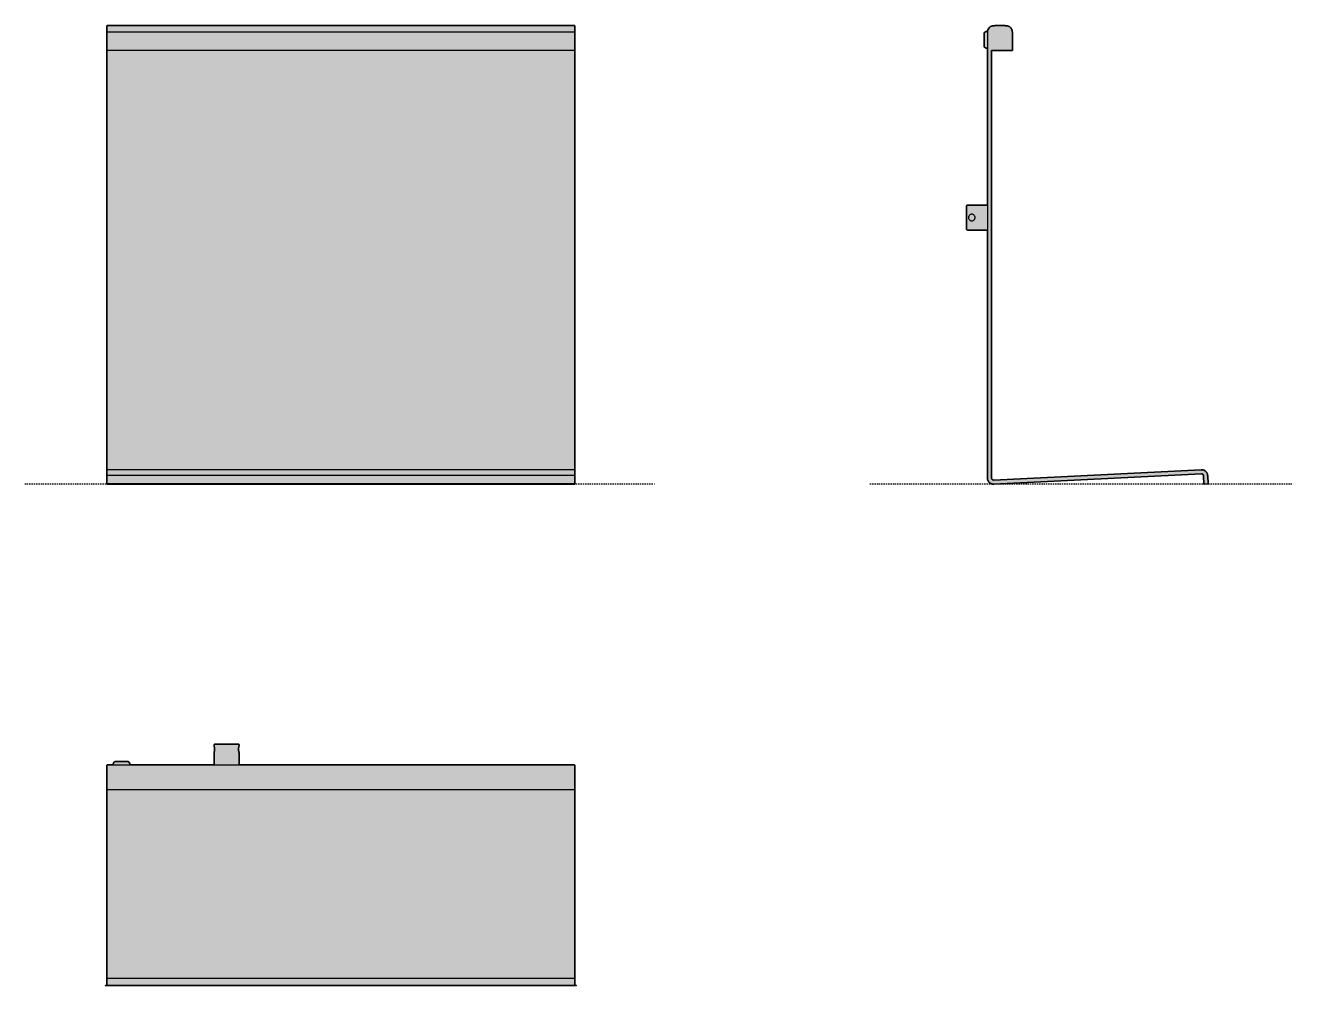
# Model space of a CAD drawing. Header units: millimetres. Extents: x 0 to 610, y -241 to 220.
import ezdxf

# ---------------------------------------------------------------- set-up
doc = ezdxf.new("R2010")
doc.units = ezdxf.units.MM
doc.linetypes.add('Dots', pattern=[1, 0, -1])
doc.layers.add('Blocks', color=7, linetype='Continuous')
doc.layers.add('Blocks$Fill', color=7, linetype='Continuous', true_color=0xffffff)
for name, color, linetype, lineweight, true_color in [('Blocks$Inner', 7, 'Continuous', 25, 0x007f00), ('Blocks$Outline', 7, 'Continuous', 35, 0xff3f3f), ('Groud', 7, 'Dots', 25, 0x243775)]:
    doc.layers.add(name, color=color, linetype=linetype, lineweight=lineweight, true_color=true_color)

# ---------------------------------------------------------------- blocks, each defined once
blk = doc.blocks.new('LBM Table Lamp Side')
at = {"layer": 'Blocks$Fill'}
blk.add_hatch(color=256, dxfattribs=at).paths.add_polyline_path([(46.23, 122.56), (46.23, 133.56), (46.23, 133.57), (46.23, 133.59), (46.23, 133.6), (46.23, 133.61), (46.23, 133.62), (46.23, 133.63), (46.23, 133.64), (46.24, 133.65), (46.24, 133.67), (46.24, 133.68), (46.24, 133.69), (46.25, 133.7), (46.25, 133.71), (46.25, 133.72), (46.26, 133.74), (46.26, 133.75), (46.27, 133.76), (46.27, 133.77), (46.28, 133.78), (46.28, 133.79), (46.29, 133.8), (46.29, 133.82), (46.3, 133.83), (46.31, 133.84), (46.32, 133.85), (46.32, 133.86), (46.33, 133.87), (46.34, 133.88), (46.35, 133.89), (46.36, 133.9), (46.36, 133.91), (46.37, 133.92), (46.38, 133.93), (46.39, 133.93), (46.4, 133.94), (46.41, 133.95), (46.42, 133.96), (46.43, 133.97), (46.44, 133.97), (46.45, 133.98), (46.46, 133.99), (46.47, 134), (46.49, 134), (46.5, 134.01), (46.51, 134.01), (46.52, 134.02), (46.53, 134.02), (46.54, 134.03), (46.55, 134.03), (46.57, 134.04), (46.58, 134.04), (46.59, 134.04), (46.6, 134.05), (46.61, 134.05), (46.62, 134.05), (46.64, 134.06), (46.65, 134.06), (46.66, 134.06), (46.67, 134.06), (46.68, 134.06), (46.69, 134.06), (46.7, 134.06), (46.72, 134.06), (46.73, 134.06), (55.93, 134.06), (55.93, 134.06), (55.94, 134.06), (55.95, 134.06), (55.95, 134.06), (55.96, 134.06), (55.97, 134.06), (55.97, 134.06), (55.98, 134.06), (55.99, 134.06), (55.99, 134.06), (56, 134.05), (56.01, 134.05), (56.01, 134.05), (56.02, 134.05), (56.03, 134.05), (56.03, 134.04), (56.04, 134.04), (56.05, 134.04), (56.05, 134.04), (56.06, 134.03), (56.07, 134.03), (56.07, 134.03), (56.08, 134.02), (56.09, 134.02), (56.09, 134.01), (56.1, 134.01), (56.1, 134.01), (56.11, 134), (56.12, 134), (56.12, 133.99), (56.13, 133.99), (56.13, 133.98), (56.14, 133.98), (56.14, 133.97), (56.15, 133.96), (56.15, 133.96), (56.16, 133.95), (56.16, 133.95), (56.17, 133.94), (56.17, 133.94), (56.18, 133.93), (56.18, 133.92), (56.18, 133.92), (56.19, 133.91), (56.19, 133.9), (56.2, 133.9), (56.2, 133.89), (56.2, 133.88), (56.2, 133.88), (56.21, 133.87), (56.21, 133.86), (56.21, 133.86), (56.21, 133.85), (56.22, 133.84), (56.22, 133.84), (56.22, 133.83), (56.22, 133.82), (56.22, 133.82), (56.22, 133.81), (56.22, 133.8), (56.23, 133.8), (56.23, 133.79), (56.23, 133.78), (56.23, 133.78), (56.23, 209.68), (56.23, 209.68), (56.23, 209.67), (56.22, 209.67), (56.22, 209.67), (56.22, 209.66), (56.22, 209.66), (56.22, 209.65), (56.22, 209.65), (56.22, 209.64), (56.22, 209.64), (56.22, 209.64), (56.21, 209.63), (56.21, 209.63), (56.21, 209.62), (56.21, 209.62), (56.21, 209.61), (56.2, 209.61), (56.2, 209.61), (56.2, 209.6), (56.2, 209.6), (56.2, 209.59), (56.19, 209.59), (56.19, 209.58), (56.19, 209.58), (56.18, 209.58), (56.18, 209.57), (56.18, 209.57), (56.17, 209.57), (56.17, 209.56), (56.17, 209.56), (56.16, 209.56), (56.16, 209.55), (56.16, 209.55), (56.15, 209.55), (56.15, 209.54), (56.15, 209.54), (56.14, 209.54), (56.14, 209.53), (56.13, 209.53), (56.13, 209.53), (56.13, 209.53), (56.12, 209.52), (56.12, 209.52), (56.11, 209.52), (56.11, 209.52), (56.1, 209.52), (56.1, 209.51), (56.1, 209.51), (56.09, 209.51), (56.09, 209.51), (56.08, 209.51), (56.08, 209.51), (56.07, 209.51), (56.07, 209.51), (56.07, 209.5), (56.06, 209.5), (56.06, 209.5), (56.05, 209.5), (56.05, 209.5), (56.04, 209.5), (56.04, 209.5), (56.04, 209.5), (56.03, 209.5), (56.03, 209.5), (55.88, 209.5), (55.85, 209.5), (55.82, 209.5), (55.79, 209.5), (55.76, 209.51), (55.74, 209.51), (55.71, 209.51), (55.68, 209.52), (55.65, 209.52), (55.62, 209.53), (55.59, 209.53), (55.56, 209.54), (55.53, 209.55), (55.5, 209.56), (55.47, 209.57), (55.45, 209.58), (55.42, 209.59), (55.39, 209.6), (55.36, 209.61), (55.33, 209.63), (55.3, 209.64), (55.27, 209.66), (55.25, 209.67), (55.22, 209.69), (55.19, 209.7), (55.17, 209.72), (55.14, 209.74), (55.11, 209.76), (55.09, 209.78), (55.06, 209.8), (55.04, 209.82), (55.02, 209.84), (54.99, 209.87), (54.97, 209.89), (54.95, 209.91), (54.93, 209.94), (54.91, 209.96), (54.89, 209.99), (54.87, 210.01), (54.85, 210.04), (54.83, 210.07), (54.81, 210.09), (54.8, 210.12), (54.78, 210.15), (54.77, 210.18), (54.75, 210.2), (54.74, 210.23), (54.73, 210.26), (54.71, 210.29), (54.7, 210.32), (54.69, 210.35), (54.68, 210.38), (54.68, 210.41), (54.67, 210.44), (54.66, 210.47), (54.65, 210.49), (54.65, 210.52), (54.64, 210.55), (54.64, 210.58), (54.63, 210.61), (54.63, 210.64), (54.63, 210.67), (54.63, 210.7), (54.63, 210.72), (54.63, 210.75), (54.63, 214.86), (54.63, 216.25), (54.63, 216.28), (54.63, 216.31), (54.63, 216.33), (54.63, 216.36), (54.63, 216.39), (54.64, 216.42), (54.64, 216.45), (54.65, 216.48), (54.65, 216.51), (54.66, 216.54), (54.67, 216.57), (54.68, 216.59), (54.68, 216.62), (54.69, 216.65), (54.7, 216.68), (54.71, 216.71), (54.73, 216.74), (54.74, 216.77), (54.75, 216.8), (54.77, 216.82), (54.78, 216.85), (54.8, 216.88), (54.81, 216.91), (54.83, 216.93), (54.85, 216.96), (54.87, 216.99), (54.89, 217.01), (54.91, 217.04), (54.93, 217.06), (54.95, 217.09), (54.97, 217.11), (54.99, 217.13), (55.02, 217.16), (55.04, 217.18), (55.06, 217.2), (55.09, 217.22), (55.11, 217.24), (55.14, 217.26), (55.17, 217.28), (55.19, 217.3), (55.22, 217.31), (55.25, 217.33), (55.27, 217.35), (55.3, 217.36), (55.33, 217.38), (55.36, 217.39), (55.39, 217.4), (55.42, 217.41), (55.45, 217.42), (55.47, 217.43), (55.5, 217.44), (55.53, 217.45), (55.56, 217.46), (55.59, 217.47), (55.62, 217.47), (55.65, 217.48), (55.68, 217.49), (55.71, 217.49), (55.74, 217.49), (55.76, 217.5), (55.79, 217.5), (55.82, 217.5), (55.85, 217.5), (55.88, 217.5), (56.03, 217.5), (56.03, 217.5), (56.04, 217.5), (56.04, 217.5), (56.04, 217.5), (56.05, 217.5), (56.05, 217.5), (56.06, 217.5), (56.06, 217.5), (56.07, 217.5), (56.07, 217.5), (56.08, 217.49), (56.08, 217.49), (56.08, 217.49), (56.09, 217.49), (56.09, 217.49), (56.1, 217.49), (56.1, 217.49), (56.11, 217.48), (56.11, 217.48), (56.12, 217.48), (56.12, 217.48), (56.12, 217.48), (56.13, 217.47), (56.13, 217.47), (56.14, 217.47), (56.14, 217.46), (56.15, 217.46), (56.15, 217.46), (56.15, 217.46), (56.16, 217.45), (56.16, 217.45), (56.16, 217.45), (56.17, 217.44), (56.17, 217.44), (56.18, 217.44), (56.18, 217.43), (56.18, 217.43), (56.18, 217.42), (56.19, 217.42), (56.19, 217.42), (56.19, 217.41), (56.2, 217.41), (56.2, 217.4), (56.2, 217.4), (56.2, 217.39), (56.21, 217.39), (56.21, 217.39), (56.21, 217.38), (56.21, 217.38), (56.21, 217.37), (56.22, 217.37), (56.22, 217.36), (56.22, 217.36), (56.22, 217.35), (56.22, 217.35), (56.22, 217.35), (56.22, 217.34), (56.22, 217.34), (56.22, 217.33), (56.23, 217.33), (56.23, 217.32), (56.23, 217.32), (56.23, 217.31), (56.23, 217.31), (56.23, 217.37), (56.23, 217.44), (56.24, 217.5), (56.24, 217.56), (56.25, 217.63), (56.26, 217.69), (56.27, 217.76), (56.28, 217.82), (56.29, 217.89), (56.31, 217.96), (56.32, 218.02), (56.34, 218.09), (56.36, 218.15), (56.38, 218.22), (56.4, 218.28), (56.43, 218.35), (56.45, 218.41), (56.48, 218.48), (56.51, 218.54), (56.54, 218.6), (56.57, 218.67), (56.61, 218.73), (56.64, 218.79), (56.68, 218.85), (56.72, 218.91), (56.76, 218.97), (56.8, 219.03), (56.84, 219.09), (56.89, 219.14), (56.93, 219.2), (56.98, 219.25), (57.03, 219.31), (57.08, 219.36), (57.13, 219.41), (57.18, 219.46), (57.23, 219.51), (57.29, 219.56), (57.34, 219.6), (57.4, 219.65), (57.46, 219.69), (57.52, 219.73), (57.57, 219.77), (57.63, 219.81), (57.69, 219.84), (57.75, 219.88), (57.82, 219.91), (57.88, 219.94), (57.94, 219.98), (58, 220), (58.07, 220.03), (58.13, 220.06), (58.19, 220.08), (58.26, 220.1), (58.32, 220.13), (58.39, 220.14), (58.45, 220.16), (58.51, 220.18), (58.58, 220.19), (58.64, 220.21), (58.7, 220.22), (58.77, 220.23), (58.83, 220.24), (58.89, 220.25), (58.96, 220.25), (59.77, 220.32), (60.59, 220.36), (61.41, 220.39), (62.23, 220.4), (63.05, 220.39), (63.86, 220.36), (64.68, 220.32), (65.5, 220.25), (65.56, 220.25), (65.62, 220.24), (65.69, 220.23), (65.75, 220.22), (65.82, 220.21), (65.88, 220.19), (65.95, 220.18), (66.01, 220.16), (66.08, 220.14), (66.14, 220.12), (66.2, 220.1), (66.27, 220.08), (66.33, 220.05), (66.4, 220.03), (66.46, 220), (66.52, 219.97), (66.59, 219.94), (66.65, 219.91), (66.71, 219.87), (66.77, 219.84), (66.83, 219.8), (66.89, 219.76), (66.95, 219.72), (67.01, 219.68), (67.07, 219.63), (67.13, 219.59), (67.18, 219.54), (67.24, 219.49), (67.29, 219.44), (67.34, 219.39), (67.39, 219.34), (67.44, 219.29), (67.49, 219.23), (67.54, 219.18), (67.58, 219.12), (67.63, 219.06), (67.67, 219.01), (67.71, 218.95), (67.75, 218.89), (67.79, 218.83), (67.83, 218.76), (67.86, 218.7), (67.89, 218.64), (67.93, 218.57), (67.96, 218.51), (67.99, 218.44), (68.01, 218.38), (68.04, 218.31), (68.06, 218.25), (68.08, 218.18), (68.1, 218.12), (68.12, 218.05), (68.14, 217.98), (68.16, 217.92), (68.17, 217.85), (68.18, 217.78), (68.19, 217.72), (68.2, 217.65), (68.21, 217.59), (68.22, 217.52), (68.22, 217.46), (68.22, 217.39), (68.23, 217.33), (68.23, 217.27), (68.23, 208.4), (67.93, 208.4), (58.23, 208.4), (58.23, 2.9), (58.23, 2.87), (58.23, 2.85), (58.23, 2.82), (58.23, 2.8), (58.23, 2.77), (58.24, 2.75), (58.24, 2.72), (58.25, 2.7), (58.25, 2.67), (58.26, 2.65), (58.26, 2.62), (58.27, 2.6), (58.28, 2.57), (58.29, 2.55), (58.3, 2.53), (58.31, 2.5), (58.32, 2.48), (58.33, 2.46), (58.34, 2.43), (58.35, 2.41), (58.37, 2.39), (58.38, 2.37), (58.39, 2.35), (58.41, 2.32), (58.42, 2.3), (58.44, 2.28), (58.45, 2.26), (58.47, 2.24), (58.49, 2.23), (58.5, 2.21), (58.52, 2.19), (58.54, 2.17), (58.56, 2.16), (58.57, 2.14), (58.59, 2.12), (58.61, 2.11), (58.63, 2.09), (58.65, 2.08), (58.67, 2.06), (58.7, 2.05), (58.72, 2.04), (58.74, 2.02), (58.76, 2.01), (58.78, 2), (58.81, 1.99), (58.83, 1.98), (58.85, 1.97), (58.88, 1.96), (58.9, 1.95), (58.93, 1.94), (58.95, 1.94), (58.98, 1.93), (59, 1.92), (59.03, 1.92), (59.05, 1.91), (59.08, 1.91), (59.1, 1.91), (59.13, 1.9), (59.15, 1.9), (59.18, 1.9), (59.2, 1.9), (59.23, 1.9), (59.25, 1.9), (59.28, 1.9), (159.03, 6.85), (159.1, 6.85), (159.16, 6.85), (159.23, 6.85), (159.3, 6.85), (159.37, 6.85), (159.44, 6.84), (159.51, 6.83), (159.58, 6.83), (159.65, 6.82), (159.72, 6.8), (159.79, 6.79), (159.86, 6.77), (159.93, 6.76), (160, 6.74), (160.07, 6.72), (160.14, 6.69), (160.21, 6.67), (160.28, 6.64), (160.35, 6.61), (160.42, 6.58), (160.49, 6.55), (160.56, 6.52), (160.63, 6.48), (160.69, 6.44), (160.76, 6.4), (160.82, 6.36), (160.89, 6.32), (160.95, 6.27), (161.01, 6.23), (161.07, 6.18), (161.13, 6.13), (161.19, 6.08), (161.25, 6.02), (161.3, 5.97), (161.36, 5.91), (161.41, 5.86), (161.46, 5.8), (161.51, 5.74), (161.56, 5.68), (161.6, 5.62), (161.65, 5.55), (161.69, 5.49), (161.73, 5.43), (161.77, 5.36), (161.81, 5.29), (161.84, 5.23), (161.88, 5.16), (161.91, 5.09), (161.94, 5.03), (161.97, 4.96), (161.99, 4.89), (162.02, 4.82), (162.04, 4.75), (162.06, 4.68), (162.08, 4.61), (162.1, 4.54), (162.11, 4.48), (162.13, 4.41), (162.14, 4.34), (162.15, 4.27), (162.16, 4.2), (162.16, 4.13), (162.17, 4.07), (162.17, 4), (162.37, 0), (162.07, -0.01), (160.68, -0.08), (160.38, -0.1), (160.18, 3.9), (160.18, 3.92), (160.17, 3.95), (160.17, 3.97), (160.17, 3.99), (160.17, 4.01), (160.16, 4.04), (160.16, 4.06), (160.15, 4.08), (160.15, 4.11), (160.14, 4.13), (160.13, 4.15), (160.12, 4.18), (160.12, 4.2), (160.11, 4.22), (160.1, 4.24), (160.09, 4.27), (160.08, 4.29), (160.07, 4.31), (160.06, 4.33), (160.04, 4.36), (160.03, 4.38), (160.02, 4.4), (160, 4.42), (159.99, 4.44), (159.97, 4.46), (159.96, 4.48), (159.94, 4.5), (159.92, 4.52), (159.9, 4.54), (159.89, 4.56), (159.87, 4.58), (159.85, 4.59), (159.83, 4.61), (159.81, 4.63), (159.79, 4.64), (159.77, 4.66), (159.75, 4.67), (159.73, 4.69), (159.71, 4.7), (159.68, 4.72), (159.66, 4.73), (159.64, 4.74), (159.62, 4.75), (159.59, 4.76), (159.57, 4.77), (159.55, 4.78), (159.52, 4.79), (159.5, 4.8), (159.48, 4.81), (159.45, 4.81), (159.43, 4.82), (159.41, 4.83), (159.38, 4.83), (159.36, 4.84), (159.33, 4.84), (159.31, 4.84), (159.29, 4.85), (159.26, 4.85), (159.24, 4.85), (159.22, 4.85), (159.2, 4.85), (159.17, 4.85), (159.15, 4.85), (159.13, 4.85), (59.38, -0.1), (59.3, -0.1), (59.23, -0.1), (59.15, -0.1), (59.08, -0.1), (59, -0.09), (58.93, -0.09), (58.85, -0.08), (58.78, -0.07), (58.7, -0.06), (58.63, -0.04), (58.55, -0.03), (58.48, -0.01), (58.4, 0.01), (58.33, 0.03), (58.26, 0.06), (58.18, 0.08), (58.11, 0.11), (58.04, 0.14), (57.97, 0.17), (57.9, 0.21), (57.83, 0.24), (57.76, 0.28), (57.7, 0.32), (57.63, 0.36), (57.57, 0.4), (57.51, 0.44), (57.44, 0.48), (57.38, 0.53), (57.33, 0.58), (57.27, 0.62), (57.21, 0.67), (57.16, 0.72), (57.11, 0.78), (57.05, 0.83), (57, 0.88), (56.95, 0.94), (56.9, 1), (56.86, 1.06), (56.81, 1.12), (56.77, 1.18), (56.72, 1.24), (56.68, 1.31), (56.64, 1.37), (56.61, 1.44), (56.57, 1.51), (56.53, 1.57), (56.5, 1.64), (56.47, 1.71), (56.44, 1.79), (56.41, 1.86), (56.39, 1.93), (56.36, 2), (56.34, 2.08), (56.32, 2.15), (56.3, 2.23), (56.29, 2.3), (56.27, 2.37), (56.26, 2.45), (56.25, 2.52), (56.24, 2.6), (56.24, 2.67), (56.23, 2.75), (56.23, 2.82), (56.23, 2.9), (56.23, 122.35), (56.23, 122.34), (56.23, 122.34), (56.23, 122.33), (56.22, 122.32), (56.22, 122.32), (56.22, 122.31), (56.22, 122.3), (56.22, 122.3), (56.22, 122.29), (56.22, 122.28), (56.21, 122.28), (56.21, 122.27), (56.21, 122.26), (56.21, 122.26), (56.2, 122.25), (56.2, 122.24), (56.2, 122.24), (56.2, 122.23), (56.19, 122.22), (56.19, 122.22), (56.18, 122.21), (56.18, 122.2), (56.18, 122.2), (56.17, 122.19), (56.17, 122.19), (56.16, 122.18), (56.16, 122.17), (56.15, 122.17), (56.15, 122.16), (56.14, 122.16), (56.14, 122.15), (56.13, 122.15), (56.13, 122.14), (56.12, 122.14), (56.12, 122.13), (56.11, 122.13), (56.1, 122.12), (56.1, 122.12), (56.09, 122.11), (56.09, 122.11), (56.08, 122.11), (56.07, 122.1), (56.07, 122.1), (56.06, 122.09), (56.05, 122.09), (56.05, 122.09), (56.04, 122.09), (56.03, 122.08), (56.03, 122.08), (56.02, 122.08), (56.01, 122.08), (56.01, 122.07), (56, 122.07), (55.99, 122.07), (55.99, 122.07), (55.98, 122.07), (55.97, 122.07), (55.97, 122.07), (55.96, 122.07), (55.95, 122.06), (55.95, 122.06), (55.94, 122.06), (55.93, 122.06), (55.93, 122.06), (46.73, 122.06), (46.72, 122.06), (46.7, 122.06), (46.69, 122.06), (46.68, 122.07), (46.67, 122.07), (46.66, 122.07), (46.65, 122.07), (46.64, 122.07), (46.62, 122.07), (46.61, 122.08), (46.6, 122.08), (46.59, 122.08), (46.58, 122.09), (46.57, 122.09), (46.55, 122.09), (46.54, 122.1), (46.53, 122.1), (46.52, 122.11), (46.51, 122.11), (46.5, 122.12), (46.49, 122.13), (46.47, 122.13), (46.46, 122.14), (46.45, 122.14), (46.44, 122.15), (46.43, 122.16), (46.42, 122.17), (46.41, 122.18), (46.4, 122.18), (46.39, 122.19), (46.38, 122.2), (46.37, 122.21), (46.36, 122.22), (46.36, 122.23), (46.35, 122.24), (46.34, 122.25), (46.33, 122.26), (46.32, 122.27), (46.32, 122.28), (46.31, 122.29), (46.3, 122.3), (46.29, 122.31), (46.29, 122.32), (46.28, 122.33), (46.28, 122.35), (46.27, 122.36), (46.27, 122.37), (46.26, 122.38), (46.26, 122.39), (46.25, 122.4), (46.25, 122.41), (46.25, 122.43), (46.24, 122.44), (46.24, 122.45), (46.24, 122.46), (46.24, 122.47), (46.23, 122.48), (46.23, 122.5), (46.23, 122.51), (46.23, 122.52), (46.23, 122.53), (46.23, 122.54), (46.23, 122.55)], flags=0)
at = {"layer": 'Blocks$Inner'}
for p, q in [((55.88, 217.5), (56.03, 217.5)), ((56.03, 209.5), (55.88, 209.5)), ((46.23, 122.56), (46.23, 133.56)), ((46.73, 134.06), (55.93, 134.06)), ((55.93, 122.06), (46.73, 122.06)), ((159.03, 6.85), (59.28, 1.9)), ((59.38, -0.1), (159.13, 4.85))]:
    blk.add_line(p, q, dxfattribs=at)
for points in [[(54.63, 210.75), (54.63, 214.86), (54.63, 216.25)], [(56.23, 217.3), (56.23, 217.27), (56.23, 2.9)], [(58.23, 2.9), (58.23, 208.4), (67.93, 208.4), (68.23, 208.4), (68.23, 217.27)], [(160.18, 3.9), (160.38, -0.1), (160.68, -0.08), (162.07, -0.01), (162.37, 0), (162.17, 4)]]:
    blk.add_lwpolyline(points, dxfattribs=at)
for centre, radius, start, end in [((59.23, 217.27), 3, 95.17658, 180), ((62.23, 184.15), 36.25, 84.82342, 95.17658), ((65.23, 217.27), 3, 0, 84.82342), ((159.18, 3.85), 3, 2.84108, 92.84108), ((59.23, 2.9), 3, 180, 272.84108)]:
    blk.add_arc(centre, radius, start, end, dxfattribs=at)
at = {"layer": 'Blocks$Inner', "extrusion": (0, 0, -1)}
for centre, radius, start, end in [((-55.88, 216.25), 1.25, 0, 90), ((-56.03, 217.3), 0.2, 90, 180), ((-55.88, 210.75), 1.25, 270, 360), ((-56.03, 209.7), 0.2, 180, 270), ((-46.73, 133.56), 0.5, 0, 90), ((-55.93, 133.76), 0.3, 90, 180), ((-46.73, 122.56), 0.5, 270, 360), ((-55.93, 122.36), 0.3, 180, 270), ((-59.23, 2.9), 1, 267.15892, 360), ((-159.18, 3.85), 1, 87.15892, 177.15892)]:
    blk.add_arc(centre, radius, start, end, dxfattribs=at)
at = {"layer": 'Blocks$Inner'}
for points, knots in [([(48.73, 129.66), (48.62, 129.66), (48.41, 129.65), (48.01, 129.52), (47.57, 129.23), (47.27, 128.78), (47.15, 128.38), (47.12, 128.06), (47.15, 127.75), (47.27, 127.35), (47.57, 126.9), (48.01, 126.61), (48.41, 126.48), (48.62, 126.47), (48.73, 126.46)], [1, 1, 1, 1, 1.062462, 1.125196, 1.249882, 1.374592, 1.437352, 1.499927, 1.562465, 1.625207, 1.749848, 1.874434, 1.937351, 2, 2, 2, 2]), ([(48.73, 126.46), (48.83, 126.47), (49.04, 126.48), (49.44, 126.61), (49.89, 126.9), (50.18, 127.35), (50.31, 127.75), (50.34, 128.06), (50.31, 128.38), (50.18, 128.78), (49.89, 129.23), (49.44, 129.52), (49.04, 129.65), (48.83, 129.66), (48.73, 129.66)], [0, 0, 0, 0, 0.062559, 0.125394, 0.250094, 0.374697, 0.437245, 0.49986, 0.56243, 0.625204, 0.750093, 0.874807, 0.937535, 1, 1, 1, 1])]:
    blk.add_open_spline(points, degree=3, knots=knots, dxfattribs=at)
at = {"layer": 'Blocks$Outline'}
for points in [[(54.63, 214.86), (54.63, 216.25)], [(54.63, 210.75), (54.63, 214.86)], [(55.88, 217.5), (56.03, 217.5)], [(68.23, 217.27), (68.23, 208.4)], [(56.03, 209.5), (55.88, 209.5)], [(56.23, 133.78), (56.23, 209.68)], [(67.93, 208.4), (58.23, 208.4)], [(58.23, 208.4), (58.23, 2.9)], [(68.23, 208.4), (67.93, 208.4)], [(46.23, 122.56), (46.23, 133.56)], [(46.73, 134.06), (55.93, 134.06)], [(55.93, 122.06), (46.73, 122.06)], [(56.23, 2.9), (56.23, 122.35)], [(59.28, 1.9), (159.03, 6.85)], [(159.13, 4.85), (59.38, -0.1)], [(160.38, -0.1), (160.18, 3.9)], [(162.37, 0), (162.07, -0.01)], [(162.17, 4), (162.37, 0)], [(160.68, -0.08), (160.38, -0.1)], [(162.07, -0.01), (160.68, -0.08)]]:
    blk.add_lwpolyline(points, dxfattribs=at)
for points, weights in [([(56.23, 217.31), (56.27, 220.01), (58.96, 220.25)], [0.99432101031, 0.741188527974, 1]), ([(58.96, 220.25), (62.23, 220.55), (65.5, 220.25)], [1, 0.995921356141, 1]), ([(65.5, 220.25), (68.23, 220.01), (68.23, 217.27)], [1, 0.738317534639, 1]), ([(54.63, 216.25), (54.63, 217.5), (55.88, 217.5)], [1, 0.707106781187, 1]), ([(56.03, 217.5), (56.22, 217.5), (56.23, 217.31)], [1, 0.716259694275, 0.982266230892]), ([(55.88, 209.5), (54.63, 209.5), (54.63, 210.75)], [1, 0.707106781187, 1]), ([(56.23, 209.68), (56.21, 209.5), (56.03, 209.5)], [0.965676575922, 0.725412607362, 1]), ([(46.23, 133.56), (46.23, 134.06), (46.73, 134.06)], [1, 0.707106781187, 1]), ([(55.93, 134.06), (56.21, 134.06), (56.23, 133.78)], [1, 0.716259694279, 0.982266230883]), ([(46.73, 122.06), (46.23, 122.06), (46.23, 122.56)], [1, 0.707106781187, 1]), ([(56.23, 122.35), (56.21, 122.06), (55.93, 122.06)], [0.982266230892, 0.716259694275, 1]), ([(159.03, 6.85), (162.03, 7), (162.17, 4)], [1, 0.707106781187, 1]), ([(160.18, 3.9), (160.13, 4.9), (159.13, 4.85)], [1, 0.707106781187, 1])]:
    blk.add_rational_spline(points, weights, degree=2, dxfattribs=at)
for points, knots in [([(59.38, -0.1), (58.09, -0.16), (57.16, 0.72), (56.23, 1.61), (56.23, 2.9)], [0, 0, 0, 2.430574, 2.430574, 4.861148, 4.861148, 4.861148]), ([(58.23, 2.9), (58.23, 2.47), (58.54, 2.17), (58.85, 1.88), (59.28, 1.9)], [-1.620383, -1.620383, -1.620383, -0.810191, -0.810191, 0, 0, 0])]:
    blk.add_rational_spline(points, [1, 0.919064713077, 1, 0.919064713077, 1], degree=2, knots=knots, dxfattribs=at)
blk = doc.blocks.new('LBM Table Lamp Top')
at = {"layer": 'Blocks$Fill'}
blk.add_hatch(color=256, dxfattribs=at).paths.add_polyline_path([(63.21, 111.9), (63.21, 112.3), (63.21, 112.31), (63.21, 112.32), (63.21, 112.34), (63.21, 112.35), (63.21, 112.36), (63.2, 112.37), (63.2, 112.38), (63.2, 112.39), (63.2, 112.41), (63.2, 112.42), (63.19, 112.43), (63.19, 112.44), (63.19, 112.45), (63.18, 112.46), (63.18, 112.48), (63.17, 112.49), (63.17, 112.5), (63.16, 112.51), (63.16, 112.52), (63.15, 112.53), (63.15, 112.54), (63.14, 112.55), (63.13, 112.57), (63.13, 112.58), (63.12, 112.59), (63.11, 112.6), (63.1, 112.61), (63.1, 112.62), (63.09, 112.63), (63.08, 112.64), (63.07, 112.65), (63.06, 112.66), (63.05, 112.67), (63.04, 112.67), (63.03, 112.68), (63.02, 112.69), (63.01, 112.7), (63, 112.71), (62.99, 112.71), (62.98, 112.72), (62.97, 112.73), (62.96, 112.73), (62.95, 112.74), (62.94, 112.75), (62.93, 112.75), (62.92, 112.76), (62.9, 112.76), (62.89, 112.77), (62.88, 112.77), (62.87, 112.78), (62.86, 112.78), (62.85, 112.78), (62.83, 112.79), (62.82, 112.79), (62.81, 112.79), (62.8, 112.79), (62.79, 112.8), (62.78, 112.8), (62.77, 112.8), (62.75, 112.8), (62.74, 112.8), (62.73, 112.8), (62.72, 112.8), (62.71, 112.8), (57.21, 112.8), (51.71, 112.8), (51.7, 112.8), (51.69, 112.8), (51.68, 112.8), (51.66, 112.8), (51.65, 112.8), (51.64, 112.8), (51.63, 112.8), (51.62, 112.79), (51.61, 112.79), (51.59, 112.79), (51.58, 112.79), (51.57, 112.78), (51.56, 112.78), (51.55, 112.78), (51.54, 112.77), (51.52, 112.77), (51.51, 112.76), (51.5, 112.76), (51.49, 112.75), (51.48, 112.75), (51.47, 112.74), (51.46, 112.73), (51.45, 112.73), (51.44, 112.72), (51.42, 112.71), (51.41, 112.71), (51.4, 112.7), (51.39, 112.69), (51.38, 112.68), (51.37, 112.67), (51.36, 112.67), (51.36, 112.66), (51.35, 112.65), (51.34, 112.64), (51.33, 112.63), (51.32, 112.62), (51.31, 112.61), (51.3, 112.6), (51.3, 112.59), (51.29, 112.58), (51.28, 112.57), (51.28, 112.55), (51.27, 112.54), (51.26, 112.53), (51.26, 112.52), (51.25, 112.51), (51.25, 112.5), (51.24, 112.49), (51.24, 112.48), (51.24, 112.46), (51.23, 112.45), (51.23, 112.44), (51.22, 112.43), (51.22, 112.42), (51.22, 112.41), (51.22, 112.39), (51.22, 112.38), (51.21, 112.37), (51.21, 112.36), (51.21, 112.35), (51.21, 112.34), (51.21, 112.32), (51.21, 112.31), (51.21, 112.3), (51.21, 111.9), (51.21, 111.9), (51.21, 111.9), (51.21, 111.9), (51.22, 111.87), (51.24, 111.78), (51.28, 111.63), (51.32, 111.43), (51.34, 111.32), (51.36, 111.19), (51.38, 111.06), (51.39, 110.92), (51.41, 110.77), (51.42, 110.62), (51.43, 110.3), (51.42, 109.99), (51.41, 109.84), (51.39, 109.69), (51.38, 109.55), (51.36, 109.41), (51.34, 109.29), (51.32, 109.17), (51.28, 108.97), (51.22, 108.73), (51.21, 108.7), (51.21, 103.1), (51.21, 103.1), (51.21, 103.09), (51.21, 103.08), (51.21, 103.08), (51.21, 103.07), (51.21, 103.06), (51.21, 103.06), (51.21, 103.05), (51.21, 103.04), (51.22, 103.04), (51.22, 103.03), (51.22, 103.02), (51.22, 103.02), (51.22, 103.01), (51.23, 103), (51.23, 103), (51.23, 102.99), (51.23, 102.98), (51.24, 102.98), (51.24, 102.97), (51.24, 102.96), (51.25, 102.96), (51.25, 102.95), (51.25, 102.94), (51.26, 102.94), (51.26, 102.93), (51.27, 102.92), (51.27, 102.92), (51.28, 102.91), (51.28, 102.91), (51.29, 102.9), (51.29, 102.9), (51.3, 102.89), (51.3, 102.89), (51.31, 102.88), (51.31, 102.88), (51.32, 102.87), (51.32, 102.87), (51.33, 102.86), (51.34, 102.86), (51.34, 102.85), (51.35, 102.85), (51.36, 102.84), (51.36, 102.84), (51.37, 102.84), (51.37, 102.83), (51.38, 102.83), (51.39, 102.83), (51.39, 102.83), (51.4, 102.82), (51.41, 102.82), (51.41, 102.82), (51.42, 102.82), (51.43, 102.81), (51.44, 102.81), (51.44, 102.81), (51.45, 102.81), (51.46, 102.81), (51.46, 102.81), (51.47, 102.81), (51.48, 102.8), (51.48, 102.8), (51.49, 102.8), (51.5, 102.8), (10.52, 102.8), (10.52, 102.8), (10.53, 102.8), (10.53, 102.8), (10.54, 102.81), (10.54, 102.81), (10.54, 102.81), (10.55, 102.81), (10.55, 102.81), (10.56, 102.81), (10.56, 102.81), (10.57, 102.81), (10.57, 102.82), (10.57, 102.82), (10.58, 102.82), (10.58, 102.82), (10.59, 102.82), (10.59, 102.82), (10.6, 102.83), (10.6, 102.83), (10.6, 102.83), (10.61, 102.83), (10.61, 102.84), (10.62, 102.84), (10.62, 102.84), (10.62, 102.85), (10.63, 102.85), (10.63, 102.85), (10.63, 102.85), (10.64, 102.86), (10.64, 102.86), (10.65, 102.87), (10.65, 102.87), (10.65, 102.87), (10.65, 102.88), (10.66, 102.88), (10.66, 102.88), (10.66, 102.89), (10.67, 102.89), (10.67, 102.9), (10.67, 102.9), (10.67, 102.9), (10.68, 102.91), (10.68, 102.91), (10.68, 102.92), (10.68, 102.92), (10.68, 102.92), (10.69, 102.93), (10.69, 102.93), (10.69, 102.94), (10.69, 102.94), (10.69, 102.95), (10.69, 102.95), (10.69, 102.96), (10.7, 102.96), (10.7, 102.96), (10.7, 102.97), (10.7, 102.97), (10.7, 102.98), (10.7, 102.98), (10.7, 102.99), (10.7, 102.99), (10.7, 102.99), (10.7, 103), (10.7, 103), (10.7, 103.15), (10.7, 103.18), (10.7, 103.21), (10.7, 103.24), (10.69, 103.26), (10.69, 103.29), (10.69, 103.32), (10.68, 103.35), (10.68, 103.38), (10.67, 103.41), (10.67, 103.44), (10.66, 103.47), (10.65, 103.5), (10.64, 103.53), (10.63, 103.55), (10.62, 103.58), (10.61, 103.61), (10.6, 103.64), (10.59, 103.67), (10.57, 103.7), (10.56, 103.73), (10.55, 103.75), (10.53, 103.78), (10.51, 103.81), (10.5, 103.84), (10.48, 103.86), (10.46, 103.89), (10.44, 103.92), (10.42, 103.94), (10.4, 103.97), (10.38, 103.99), (10.36, 104.01), (10.33, 104.04), (10.31, 104.06), (10.29, 104.08), (10.26, 104.1), (10.24, 104.12), (10.21, 104.14), (10.19, 104.16), (10.16, 104.18), (10.13, 104.2), (10.11, 104.22), (10.08, 104.23), (10.05, 104.25), (10.02, 104.26), (10, 104.28), (9.97, 104.29), (9.94, 104.3), (9.91, 104.31), (9.88, 104.33), (9.85, 104.34), (9.82, 104.35), (9.79, 104.35), (9.76, 104.36), (9.74, 104.37), (9.71, 104.38), (9.68, 104.38), (9.65, 104.39), (9.62, 104.39), (9.59, 104.39), (9.56, 104.4), (9.53, 104.4), (9.51, 104.4), (9.48, 104.4), (9.45, 104.4), (9.09, 104.4), (3.95, 104.4), (3.92, 104.4), (3.89, 104.4), (3.87, 104.4), (3.84, 104.4), (3.81, 104.39), (3.78, 104.39), (3.75, 104.39), (3.72, 104.38), (3.69, 104.38), (3.66, 104.37), (3.64, 104.36), (3.61, 104.35), (3.58, 104.35), (3.55, 104.34), (3.52, 104.33), (3.49, 104.31), (3.46, 104.3), (3.43, 104.29), (3.4, 104.28), (3.38, 104.26), (3.35, 104.25), (3.32, 104.23), (3.29, 104.22), (3.27, 104.2), (3.24, 104.18), (3.21, 104.16), (3.19, 104.14), (3.16, 104.12), (3.14, 104.1), (3.11, 104.08), (3.09, 104.06), (3.07, 104.04), (3.04, 104.01), (3.02, 103.99), (3, 103.97), (2.98, 103.94), (2.96, 103.92), (2.94, 103.89), (2.92, 103.86), (2.9, 103.84), (2.89, 103.81), (2.87, 103.78), (2.85, 103.75), (2.84, 103.73), (2.83, 103.7), (2.81, 103.67), (2.8, 103.64), (2.79, 103.61), (2.78, 103.58), (2.77, 103.55), (2.76, 103.53), (2.75, 103.5), (2.74, 103.47), (2.73, 103.44), (2.73, 103.41), (2.72, 103.38), (2.72, 103.35), (2.71, 103.32), (2.71, 103.29), (2.71, 103.26), (2.7, 103.24), (2.7, 103.21), (2.7, 103.18), (2.7, 103.15), (2.7, 103), (2.7, 103), (2.7, 102.99), (2.7, 102.99), (2.7, 102.99), (2.7, 102.98), (2.7, 102.98), (2.7, 102.97), (2.7, 102.97), (2.7, 102.96), (2.7, 102.96), (2.71, 102.96), (2.71, 102.95), (2.71, 102.95), (2.71, 102.94), (2.71, 102.94), (2.71, 102.93), (2.71, 102.93), (2.72, 102.92), (2.72, 102.92), (2.72, 102.92), (2.72, 102.91), (2.72, 102.91), (2.73, 102.9), (2.73, 102.9), (2.73, 102.9), (2.73, 102.89), (2.74, 102.89), (2.74, 102.88), (2.74, 102.88), (2.75, 102.88), (2.75, 102.87), (2.75, 102.87), (2.75, 102.87), (2.76, 102.86), (2.76, 102.86), (2.77, 102.85), (2.77, 102.85), (2.77, 102.85), (2.78, 102.85), (2.78, 102.84), (2.78, 102.84), (2.79, 102.84), (2.79, 102.83), (2.8, 102.83), (2.8, 102.83), (2.8, 102.83), (2.81, 102.82), (2.81, 102.82), (2.82, 102.82), (2.82, 102.82), (2.83, 102.82), (2.83, 102.82), (2.83, 102.81), (2.84, 102.81), (2.84, 102.81), (2.85, 102.81), (2.85, 102.81), (2.86, 102.81), (2.86, 102.81), (2.86, 102.81), (2.87, 102.8), (2.87, 102.8), (2.88, 102.8), (2.88, 102.8), (0, 102.8), (-0.01, 102.8), (-0.01, 102.8), (-0.02, 102.8), (-0.03, 102.8), (-0.03, 102.8), (-0.04, 102.8), (-0.05, 102.8), (-0.05, 102.8), (-0.06, 102.8), (-0.07, 102.79), (-0.08, 102.79), (-0.08, 102.79), (-0.09, 102.79), (-0.1, 102.79), (-0.1, 102.78), (-0.11, 102.78), (-0.12, 102.78), (-0.12, 102.78), (-0.13, 102.77), (-0.14, 102.77), (-0.14, 102.77), (-0.15, 102.76), (-0.16, 102.76), (-0.16, 102.75), (-0.17, 102.75), (-0.18, 102.75), (-0.18, 102.74), (-0.19, 102.74), (-0.2, 102.73), (-0.2, 102.73), (-0.21, 102.72), (-0.21, 102.71), (-0.22, 102.71), (-0.22, 102.7), (-0.23, 102.7), (-0.23, 102.69), (-0.24, 102.69), (-0.24, 102.68), (-0.25, 102.67), (-0.25, 102.67), (-0.26, 102.66), (-0.26, 102.65), (-0.26, 102.65), (-0.27, 102.64), (-0.27, 102.63), (-0.27, 102.63), (-0.28, 102.62), (-0.28, 102.61), (-0.28, 102.61), (-0.28, 102.6), (-0.29, 102.59), (-0.29, 102.59), (-0.29, 102.58), (-0.29, 102.57), (-0.29, 102.56), (-0.29, 102.56), (-0.3, 102.55), (-0.3, 102.54), (-0.3, 102.54), (-0.3, 102.53), (-0.3, 102.52), (-0.3, 102.52), (-0.3, 102.51), (-0.3, 102.5), (-0.3, 100.05), (-0.3, 91.1), (-0.3, 91.09), (-0.3, -0.01), (-0.3, -2.85), (-0.3, -3.04), (-0.3, -3.05), (-0.3, -3.06), (-0.3, -3.06), (-0.3, -3.07), (-0.3, -3.08), (-0.3, -3.08), (-0.3, -3.09), (-0.29, -3.1), (-0.29, -3.11), (-0.29, -3.11), (-0.29, -3.12), (-0.29, -3.13), (-0.29, -3.13), (-0.28, -3.14), (-0.28, -3.15), (-0.28, -3.15), (-0.28, -3.16), (-0.27, -3.17), (-0.27, -3.17), (-0.27, -3.18), (-0.26, -3.19), (-0.26, -3.19), (-0.26, -3.2), (-0.25, -3.21), (-0.25, -3.21), (-0.24, -3.22), (-0.24, -3.23), (-0.23, -3.23), (-0.23, -3.24), (-0.22, -3.24), (-0.22, -3.25), (-0.21, -3.26), (-0.21, -3.26), (-0.2, -3.27), (-0.2, -3.27), (-0.19, -3.28), (-0.18, -3.28), (-0.18, -3.29), (-0.17, -3.29), (-0.16, -3.29), (-0.16, -3.3), (-0.15, -3.3), (-0.14, -3.31), (-0.14, -3.31), (-0.13, -3.31), (-0.12, -3.32), (-0.12, -3.32), (-0.11, -3.32), (-0.1, -3.33), (-0.1, -3.33), (-0.09, -3.33), (-0.08, -3.33), (-0.08, -3.33), (-0.07, -3.34), (-0.06, -3.34), (-0.05, -3.34), (-0.05, -3.34), (-0.04, -3.34), (-0.03, -3.34), (-0.03, -3.34), (-0.02, -3.34), (-0.01, -3.34), (-0.01, -3.34), (0, -3.34), (224.4, -3.34), (224.41, -3.34), (224.41, -3.34), (224.42, -3.34), (224.43, -3.34), (224.43, -3.34), (224.44, -3.34), (224.45, -3.34), (224.45, -3.34), (224.46, -3.34), (224.47, -3.34), (224.48, -3.33), (224.48, -3.33), (224.49, -3.33), (224.5, -3.33), (224.5, -3.33), (224.51, -3.32), (224.52, -3.32), (224.52, -3.32), (224.53, -3.31), (224.54, -3.31), (224.54, -3.31), (224.55, -3.3), (224.56, -3.3), (224.56, -3.29), (224.57, -3.29), (224.58, -3.29), (224.58, -3.28), (224.59, -3.28), (224.59, -3.27), (224.6, -3.27), (224.61, -3.26), (224.61, -3.26), (224.62, -3.25), (224.62, -3.24), (224.63, -3.24), (224.63, -3.23), (224.64, -3.23), (224.64, -3.22), (224.65, -3.21), (224.65, -3.21), (224.66, -3.2), (224.66, -3.19), (224.66, -3.19), (224.67, -3.18), (224.67, -3.17), (224.67, -3.17), (224.68, -3.16), (224.68, -3.15), (224.68, -3.15), (224.68, -3.14), (224.69, -3.13), (224.69, -3.13), (224.69, -3.12), (224.69, -3.11), (224.69, -3.11), (224.69, -3.1), (224.7, -3.09), (224.7, -3.08), (224.7, -3.08), (224.7, -3.07), (224.7, -3.06), (224.7, -3.06), (224.7, -3.05), (224.7, -3.04), (224.7, -2.85), (224.7, -0.01), (224.7, 91.09), (224.7, 91.1), (224.7, 93.56), (224.7, 102.5), (224.7, 102.51), (224.7, 102.52), (224.7, 102.52), (224.7, 102.53), (224.7, 102.54), (224.7, 102.54), (224.7, 102.55), (224.69, 102.56), (224.69, 102.56), (224.69, 102.57), (224.69, 102.58), (224.69, 102.59), (224.69, 102.59), (224.68, 102.6), (224.68, 102.61), (224.68, 102.61), (224.68, 102.62), (224.67, 102.63), (224.67, 102.63), (224.67, 102.64), (224.66, 102.65), (224.66, 102.65), (224.66, 102.66), (224.65, 102.67), (224.65, 102.67), (224.64, 102.68), (224.64, 102.69), (224.63, 102.69), (224.63, 102.7), (224.62, 102.7), (224.62, 102.71), (224.61, 102.71), (224.61, 102.72), (224.6, 102.73), (224.59, 102.73), (224.59, 102.74), (224.58, 102.74), (224.58, 102.75), (224.57, 102.75), (224.56, 102.75), (224.56, 102.76), (224.55, 102.76), (224.54, 102.77), (224.54, 102.77), (224.53, 102.77), (224.52, 102.78), (224.52, 102.78), (224.51, 102.78), (224.5, 102.78), (224.5, 102.79), (224.49, 102.79), (224.48, 102.79), (224.48, 102.79), (224.47, 102.79), (224.46, 102.8), (224.45, 102.8), (224.45, 102.8), (224.44, 102.8), (224.43, 102.8), (224.43, 102.8), (224.42, 102.8), (224.41, 102.8), (224.41, 102.8), (224.4, 102.8), (62.92, 102.8), (62.93, 102.8), (62.94, 102.8), (62.94, 102.8), (62.95, 102.81), (62.96, 102.81), (62.96, 102.81), (62.97, 102.81), (62.98, 102.81), (62.98, 102.81), (62.99, 102.81), (63, 102.82), (63, 102.82), (63.01, 102.82), (63.02, 102.82), (63.02, 102.83), (63.03, 102.83), (63.04, 102.83), (63.04, 102.83), (63.05, 102.84), (63.06, 102.84), (63.06, 102.84), (63.07, 102.85), (63.07, 102.85), (63.08, 102.86), (63.09, 102.86), (63.09, 102.87), (63.1, 102.87), (63.1, 102.88), (63.11, 102.88), (63.12, 102.89), (63.12, 102.89), (63.13, 102.9), (63.13, 102.9), (63.14, 102.91), (63.14, 102.91), (63.15, 102.92), (63.15, 102.92), (63.15, 102.93), (63.16, 102.94), (63.16, 102.94), (63.17, 102.95), (63.17, 102.96), (63.17, 102.96), (63.18, 102.97), (63.18, 102.98), (63.18, 102.98), (63.19, 102.99), (63.19, 103), (63.19, 103), (63.19, 103.01), (63.2, 103.02), (63.2, 103.02), (63.2, 103.03), (63.2, 103.04), (63.2, 103.04), (63.2, 103.05), (63.21, 103.06), (63.21, 103.06), (63.21, 103.07), (63.21, 103.08), (63.21, 103.08), (63.21, 103.09), (63.21, 103.1), (63.21, 103.1), (63.21, 108.7), (63.18, 108.83), (63.14, 108.97), (63.1, 109.17), (63.08, 109.29), (63.06, 109.41), (63.04, 109.55), (63.02, 109.69), (63.01, 109.84), (63, 109.99), (62.99, 110.3), (63, 110.62), (63.01, 110.77), (63.02, 110.92), (63.04, 111.06), (63.06, 111.19), (63.08, 111.32), (63.1, 111.43), (63.14, 111.63), (63.18, 111.78)], flags=0)
at = {"layer": 'Blocks$Inner'}
for p, q in [((63.21, 111.9), (63.21, 112.3)), ((51.21, 108.7), (51.21, 103.1)), ((63.21, 103.1), (63.21, 108.7)), ((2.7, 103.15), (2.7, 103)), ((10.7, 103), (10.7, 103.15)), ((224.4, 90.8), (0, 90.8)), ((224.4, 0), (0, 0)), ((224.4, -3.34), (0, -3.34))]:
    blk.add_line(p, q, dxfattribs=at)
for points in [[(51.21, 112.3), (51.21, 111.9)], [(62.71, 112.8), (57.21, 112.8), (51.71, 112.8)], [(9.45, 104.4), (9.09, 104.4), (3.95, 104.4)], [(-0.3, 91.1), (-0.3, 93.56), (-0.3, 100.05), (-0.3, 102.5)], [(0, 102.8), (6.18, 102.8), (7.22, 102.8), (224.4, 102.8)], [(224.7, 102.5), (224.7, 100.05), (224.7, 93.56), (224.7, 91.1)], [(-0.3, -3.04), (-0.3, -2.85), (-0.3, -0.01), (-0.3, 91.1)], [(224.7, 91.1), (224.7, -0.01), (224.7, -2.85), (224.7, -3.04)]]:
    blk.add_lwpolyline(points, dxfattribs=at)
for centre, radius, start, end in [((51.71, 112.3), 0.5, 90, 180), ((62.71, 112.3), 0.5, 0, 90), ((3.95, 103.15), 1.25, 90, 180), ((9.45, 103.15), 1.25, 0, 90), ((2.9, 103), 0.2, 180, 270), ((10.5, 103), 0.2, 270, 0), ((51.51, 103.1), 0.3, 180, 270), ((62.91, 103.1), 0.3, 270, 0), ((-0.07, -1.52), 1.53, 87.19004, 98.48514), ((224.47, -1.52), 1.53, 81.51486, 92.80996)]:
    blk.add_arc(centre, radius, start, end, dxfattribs=at)
at = {"layer": 'Blocks$Inner', "extrusion": (0, 0, -1)}
for centre, start, end in [((0, 102.5), 0, 90), ((-224.4, 102.5), 90, 180), ((0, 91.1), 270, 0), ((-224.4, 91.1), 180, 270), ((0, -3.04), 269.96479, 359.96474), ((-224.4, -3.04), 180.03526, 270.03521)]:
    blk.add_arc(centre, 0.3, start, end, dxfattribs=at)
at = {"layer": 'Blocks$Inner'}
for points, knots in [([(51.22, 111.87), (51.21, 111.9), (51.21, 111.91), (51.21, 111.88), (51.25, 111.76), (51.32, 111.46), (51.39, 111.02), (51.42, 110.62), (51.42, 110.41), (51.43, 110.3)], [0, 0, 0, 0, 0.111106, 0.222228, 0.333713, 0.555405, 0.777156, 0.888814, 1, 1, 1, 1]), ([(51.43, 110.3), (51.42, 110.2), (51.42, 109.99), (51.39, 109.59), (51.32, 109.14), (51.25, 108.85), (51.21, 108.72), (51.21, 108.71), (51.21, 108.7)], [1, 1, 1, 1, 1.12503, 1.25061, 1.499949, 1.749167, 1.874946, 2, 2, 2, 2]), ([(62.99, 110.3), (62.99, 110.41), (63, 110.62), (63.03, 111.02), (63.1, 111.46), (63.17, 111.76), (63.2, 111.88), (63.21, 111.91), (63.21, 111.9), (63.19, 111.85), (63.19, 111.84)], [1, 1, 1, 1, 1.106393, 1.21325, 1.42563, 1.638053, 1.744953, 1.851539, 1.958061, 2, 2, 2, 2]), ([(63.18, 108.83), (63.19, 108.79), (63.2, 108.72), (63.21, 108.69), (63.2, 108.72), (63.17, 108.85), (63.1, 109.14), (63.03, 109.59), (63, 109.99), (62.99, 110.2), (62.99, 110.3)], [0, 0, 0, 0, 0.099875, 0.200028, 0.300108, 0.400515, 0.600275, 0.799755, 0.900088, 1, 1, 1, 1])]:
    blk.add_open_spline(points, degree=3, knots=knots, dxfattribs=at)
at = {"layer": 'Blocks$Outline'}
for points, weights, degree, knots in [([(63.21, 111.9), (63.21, 112.1), (63.21, 112.3), (63.21, 112.8), (62.71, 112.8), (59.96, 112.8), (57.21, 112.8), (54.46, 112.8), (51.71, 112.8), (51.21, 112.8), (51.21, 112.3), (51.21, 112.1), (51.21, 111.9)], [1, 1, 1, 0.707106781187, 1, 1, 1, 1, 1, 0.707106781187, 1, 1, 1], 2, [0.000035, 0.000035, 0.000035, 0.400035, 0.400035, 1.185434, 1.185434, 6.685434, 6.685434, 12.185434, 12.185434, 12.970832, 12.970832, 13.370435, 13.370435, 13.370435]), ([(51.22, 111.87), (51.22, 111.87), (51.22, 111.85), (51.25, 111.76), (51.32, 111.46), (51.39, 111.02), (51.42, 110.62), (51.42, 110.41), (51.43, 110.3), (51.42, 110.2), (51.42, 109.99), (51.39, 109.59), (51.32, 109.14), (51.25, 108.85), (51.21, 108.72), (51.21, 108.71), (51.21, 108.7), (51.21, 106.84), (51.21, 104.97), (51.21, 103.1), (51.21, 102.93), (51.33, 102.81), (51.5, 102.8)], [1, 1, 1, 1, 1, 1, 1, 1, 1, 1, 1, 1, 1, 1, 1, 1, 1, 1, 1, 1, 0.810839796183, 0.804928539814, 0.982266230892], 3, [0.222067, 0.222067, 0.222067, 0.222067, 0.222228, 0.333713, 0.555405, 0.777156, 0.888814, 1, 1, 1, 1.12503, 1.25061, 1.499949, 1.749167, 1.874946, 2, 2, 2, 7.600087, 7.600087, 7.600087, 8.056599, 8.056599, 8.056599, 8.056599]), ([(10.52, 102.8), (10.7, 102.82), (10.7, 103), (10.7, 103.08), (10.7, 103.15), (10.7, 104.4), (9.45, 104.4), (9.27, 104.4), (9.09, 104.4), (6.52, 104.4), (3.95, 104.4), (2.7, 104.4), (2.7, 103.15), (2.7, 103.08), (2.7, 103), (2.7, 102.82), (2.88, 102.8)], [0.965676575919, 0.725412607363, 1, 1, 1, 0.707106781187, 1, 1, 1, 1, 1, 0.707106781187, 1, 1, 1, 0.72541260736, 0.965676575924], 2, [0.019635, 0.019635, 0.019635, 0.314159, 0.314159, 0.464159, 0.464159, 2.427655, 2.427655, 2.787963, 2.787963, 7.927655, 7.927655, 9.89115, 9.89115, 10.04115, 10.04115, 10.335674, 10.335674, 10.335674]), ([(62.92, 102.8), (63.21, 102.82), (63.21, 103.1), (63.21, 105.9), (63.21, 108.7)], [0.982266230892, 0.716259694275, 1, 1, 1], 2, [0.014726, 0.014726, 0.014726, 0.471239, 0.471239, 6.071243, 6.071243, 6.071243]), ([(2.88, 102.8), (1.44, 102.8), (0, 102.8), (-0.3, 102.8), (-0.3, 102.5), (-0.3, 101.27), (-0.3, 100.05), (-0.3, 96.8), (-0.3, 93.56), (-0.3, 92.33), (-0.3, 91.1), (-0.3, 91.1), (-0.3, 91.09)], [1, 1, 1, 0.707106781187, 1, 1, 1, 1, 1, 1, 1, 0.990851592929, 0.982274679813], 2, [-713.109463, -713.109463, -713.109463, -710.227432, -710.227432, -709.756193, -709.756193, -707.299801, -707.299801, -700.812579, -700.812579, -698.356187, -698.356187, -698.341468, -698.341468, -698.341468]), ([(224.7, 91.09), (224.7, 91.1), (224.7, 91.1), (224.7, 92.33), (224.7, 93.56), (224.7, 96.8), (224.7, 100.05), (224.7, 101.27), (224.7, 102.5), (224.7, 102.8), (224.4, 102.8)], [0.982274679805, 0.990851592925, 1, 1, 1, 1, 1, 1, 1, 0.707106781187, 1], 2, [-473.028443, -473.028443, -473.028443, -473.013724, -473.013724, -470.557331, -470.557331, -464.070109, -464.070109, -461.613717, -461.613717, -461.142478, -461.142478, -461.142478]), ([(-0.3, 91.09), (-0.3, 45.54), (-0.3, -0.01), (-0.3, -1.43), (-0.3, -2.85), (-0.3, -2.94), (-0.3, -3.04), (-0.3, -3.34), (0, -3.34), (112.2, -3.34), (224.4, -3.34), (224.7, -3.34), (224.7, -3.04), (224.7, -2.94), (224.7, -2.85), (224.7, -1.43), (224.7, -0.01), (224.7, 45.54), (224.7, 91.09)], [1, 1, 1, 1, 1, 1, 1, 0.707107048589, 1, 1, 1, 0.707107048588, 1, 1, 1, 1, 1, 1, 1], 2, [-413.621741, -413.621741, -413.621741, -322.517584, -322.517584, -319.687075, -319.687075, -319.488507, -319.488507, -319.017557, -319.017557, -94.617557, -94.617557, -94.146608, -94.146608, -93.94804, -93.94804, -91.11753, -91.11753, -0.013374, -0.013374, -0.013374])]:
    blk.add_rational_spline(points, weights, degree=degree, knots=knots, dxfattribs=at)
for points, degree in [([(51.21, 111.9), (51.21, 111.9), (51.21, 111.89), (51.22, 111.87)], 3), ([(51.5, 102.8), (31.01, 102.8), (10.52, 102.8)], 2), ([(224.4, 102.8), (143.66, 102.8), (62.92, 102.8)], 2)]:
    blk.add_open_spline(points, degree=degree, dxfattribs=at)
for points, knots in [([(63.18, 108.83), (63.16, 108.91), (63.1, 109.14), (63.03, 109.59), (63, 109.99), (62.99, 110.2), (62.99, 110.3), (62.99, 110.41), (63, 110.62), (63.03, 111.02), (63.1, 111.46), (63.17, 111.76), (63.2, 111.88), (63.21, 111.9), (63.21, 111.9), (63.21, 111.9)], [0.400551, 0.400551, 0.400551, 0.400551, 0.600275, 0.799755, 0.900088, 1, 1, 1, 1.106393, 1.213251, 1.425631, 1.638054, 1.744954, 1.850717, 1.85154, 1.85154, 1.85154, 1.85154]), ([(63.21, 108.7), (63.21, 108.7), (63.21, 108.7), (63.2, 108.72), (63.19, 108.79), (63.18, 108.83)], [-0.1972165, -0.1972165, -0.1972165, -0.1972165, -0.1941202, -0.0998748, 0, 0, 0, 0])]:
    blk.add_open_spline(points, degree=3, knots=knots, dxfattribs=at)
blk = doc.blocks.new('LBM Table Lamp Front')
at = {"layer": 'Blocks$Fill'}
blk.add_hatch(color=256, dxfattribs=at).paths.add_polyline_path([(39.25, 6.55), (39.25, 3.99), (39.25, -0.01), (39.25, -0.08), (39.29, -0.09), (39.33, -0.09), (39.36, -0.1), (39.4, -0.1), (39.44, -0.1), (39.48, -0.1), (39.51, -0.1), (39.55, -0.1), (39.55, -0.1), (263.95, -0.1), (263.95, -0.1), (263.99, -0.1), (264.03, -0.1), (264.07, -0.1), (264.1, -0.1), (264.14, -0.1), (264.18, -0.09), (264.22, -0.09), (264.25, -0.08), (264.25, -0.01), (264.25, 3.99), (264.25, 6.55), (264.25, 6.57), (264.25, 208.4), (264.25, 217.27), (264.25, 219.95), (264.25, 220.1), (264.25, 220.11), (264.25, 220.11), (264.25, 220.12), (264.25, 220.13), (264.25, 220.13), (264.25, 220.14), (264.25, 220.15), (264.25, 220.16), (264.25, 220.16), (264.24, 220.17), (264.24, 220.18), (264.24, 220.18), (264.24, 220.19), (264.24, 220.2), (264.23, 220.2), (264.23, 220.21), (264.23, 220.22), (264.23, 220.23), (264.22, 220.23), (264.22, 220.24), (264.22, 220.25), (264.21, 220.25), (264.21, 220.26), (264.2, 220.27), (264.2, 220.27), (264.19, 220.28), (264.19, 220.28), (264.19, 220.29), (264.18, 220.3), (264.18, 220.3), (264.17, 220.31), (264.16, 220.31), (264.16, 220.32), (264.15, 220.32), (264.15, 220.33), (264.14, 220.33), (264.14, 220.34), (264.13, 220.34), (264.12, 220.35), (264.12, 220.35), (264.11, 220.36), (264.1, 220.36), (264.1, 220.36), (264.09, 220.37), (264.08, 220.37), (264.08, 220.37), (264.07, 220.38), (264.06, 220.38), (264.06, 220.38), (264.05, 220.38), (264.04, 220.39), (264.03, 220.39), (264.03, 220.39), (264.02, 220.39), (264.01, 220.39), (264.01, 220.4), (264, 220.4), (263.99, 220.4), (263.99, 220.4), (263.98, 220.4), (263.97, 220.4), (263.97, 220.4), (263.96, 220.4), (263.95, 220.4), (39.55, 220.4), (39.55, 220.4), (39.54, 220.4), (39.53, 220.4), (39.53, 220.4), (39.52, 220.4), (39.51, 220.4), (39.5, 220.4), (39.5, 220.4), (39.49, 220.39), (39.48, 220.39), (39.48, 220.39), (39.47, 220.39), (39.46, 220.39), (39.46, 220.38), (39.45, 220.38), (39.44, 220.38), (39.43, 220.38), (39.43, 220.37), (39.42, 220.37), (39.41, 220.37), (39.41, 220.36), (39.4, 220.36), (39.39, 220.36), (39.39, 220.35), (39.38, 220.35), (39.38, 220.34), (39.37, 220.34), (39.36, 220.33), (39.36, 220.33), (39.35, 220.32), (39.35, 220.32), (39.34, 220.31), (39.33, 220.31), (39.33, 220.3), (39.32, 220.3), (39.32, 220.29), (39.31, 220.28), (39.31, 220.28), (39.31, 220.27), (39.3, 220.27), (39.3, 220.26), (39.29, 220.25), (39.29, 220.25), (39.29, 220.24), (39.28, 220.23), (39.28, 220.23), (39.28, 220.22), (39.27, 220.21), (39.27, 220.2), (39.27, 220.2), (39.27, 220.19), (39.26, 220.18), (39.26, 220.18), (39.26, 220.17), (39.26, 220.16), (39.26, 220.16), (39.26, 220.15), (39.26, 220.14), (39.25, 220.13), (39.25, 220.13), (39.25, 220.12), (39.25, 220.11), (39.25, 220.11), (39.25, 220.1), (39.25, 219.95), (39.25, 217.27), (39.25, 208.4), (39.25, 6.57)], flags=0)
at = {"layer": 'Blocks$Inner'}
for p, q in [((39.55, 220.4), (263.95, 220.4)), ((263.95, 6.85), (39.55, 6.85)), ((263.95, 4), (39.55, 4)), ((263.95, 0), (39.55, 0)), ((264.25, -0.08), (264.25, -0.01))]:
    blk.add_line(p, q, dxfattribs=at)
for points in [[(39.25, 6.55), (39.25, 208.4), (39.25, 217.27), (39.25, 219.95), (39.25, 220.1)], [(264.25, 220.1), (264.25, 219.95), (264.25, 217.27), (264.25, 208.4), (264.25, 6.55)], [(39.25, 217.27), (39.55, 217.27), (263.95, 217.27), (264.25, 217.27)], [(264.25, 208.4), (263.95, 208.4), (39.55, 208.4), (39.25, 208.4)], [(39.25, 6.55), (39.25, 3.99), (39.25, -0.01), (39.25, -0.08)], [(264.25, -0.01), (264.25, 3.99), (264.25, 6.55)], [(39.55, -0.1), (39.55, -0.1), (263.95, -0.1), (263.95, -0.1)]]:
    blk.add_lwpolyline(points, dxfattribs=at)
at = {"layer": 'Blocks$Inner', "extrusion": (0, 0, -1)}
for centre, start, end in [((-39.55, 220.1), 0, 90), ((-263.95, 220.1), 90, 180)]:
    blk.add_arc(centre, 0.3, start, end, dxfattribs=at)
at = {"layer": 'Blocks$Inner'}
for centre, radius, start, end in [((39.55, 6.55), 0.3, 90, 180), ((263.95, 6.55), 0.3, 0, 90), ((39.48, 2.48), 1.53, 87.19004, 98.48514), ((39.48, -1.52), 1.53, 87.19004, 98.48514), ((264.03, 2.48), 1.53, 81.51486, 92.80996), ((264.03, -1.52), 1.53, 81.51486, 92.80996), ((39.48, 1.43), 1.53, 261.51486, 272.80996), ((264.03, 1.43), 1.53, 267.19004, 278.48514)]:
    blk.add_arc(centre, radius, start, end, dxfattribs=at)
at = {"layer": 'Blocks$Outline'}
for points in [[(39.25, 220.1), (39.25, 219.95)], [(39.25, 219.95), (39.25, 217.27)], [(263.95, 220.4), (39.55, 220.4)], [(264.25, 219.95), (264.25, 220.1)], [(264.25, 217.27), (264.25, 219.95)], [(39.25, 217.27), (39.25, 208.4)], [(264.25, 208.4), (264.25, 217.27)], [(39.25, 208.4), (39.25, 6.57)], [(264.25, 6.57), (264.25, 208.4)], [(39.25, 6.55), (39.25, 3.99)], [(264.25, 3.99), (264.25, 6.55)], [(39.25, 3.99), (39.25, -0.01)], [(264.25, -0.01), (264.25, 3.99)], [(39.25, -0.01), (39.25, -0.08)], [(39.55, -0.1), (39.55, -0.1)], [(39.55, -0.1), (263.95, -0.1)], [(263.95, -0.1), (263.95, -0.1)], [(264.25, -0.08), (264.25, -0.01)]]:
    blk.add_lwpolyline(points, dxfattribs=at)
for points, weights in [([(39.55, 220.4), (39.25, 220.4), (39.25, 220.1)], [1, 0.707106781187, 1]), ([(264.25, 220.1), (264.25, 220.4), (263.95, 220.4)], [1, 0.707106781187, 1]), ([(39.25, 6.57), (39.25, 6.56), (39.25, 6.55)], [0.98227467981, 0.990851592927, 1]), ([(264.25, 6.55), (264.25, 6.56), (264.25, 6.57)], [1, 0.99085159293, 0.982274679815]), ([(39.25, -0.08), (39.4, -0.11), (39.55, -0.1)], [1, 0.995146073589, 1]), ([(263.95, -0.1), (264.1, -0.11), (264.25, -0.08)], [1, 0.995146073589, 1])]:
    blk.add_rational_spline(points, weights, degree=2, dxfattribs=at)

msp = doc.modelspace()

# ---------------------------------------------------------------- linework, layer by layer
at = {"layer": 'Groud'}
for points in [[(0, 0), (303.5, 0)], [(406.46, 0), (609.97, 0)]]:
    msp.add_lwpolyline(points, dxfattribs=at)

# ---------------------------------------------------------------- block references
at = {"layer": 'Blocks'}
for name, p in [('LBM Table Lamp Front', (0, 0)), ('LBM Table Lamp Side', (406.46, 0)), ('LBM Table Lamp Top', (39.55, -237.81))]:
    msp.add_blockref(name, p, dxfattribs=at)

doc.saveas('drawing.dxf')
